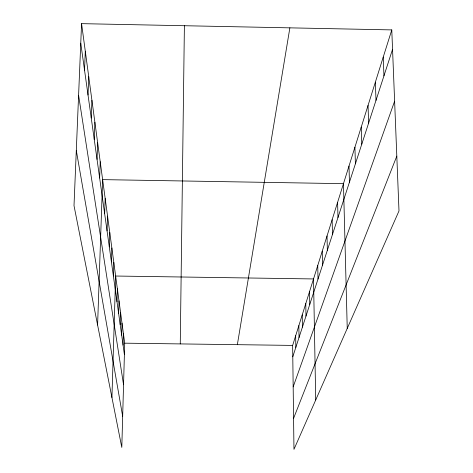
<?xml version="1.0" encoding="UTF-8"?>
<svg xmlns="http://www.w3.org/2000/svg" width="473" height="473" viewBox="0 0 473 473"><rect width="100%" height="100%" fill="white"/><g stroke="black" fill="none" stroke-linecap="round" stroke-linejoin="round"><path stroke-width="0.71" d="M180.26 343.912L184.399 25.725M81.575 23.65L124.712 343.173L121.803 447.446L74.007 205.654L81.575 23.65L391.78 29.905L398.993 210.934L293.97 449.35L292.639 345.408L391.78 29.905M118.634 313.493L119.007 300.929M120.195 324.614L120.55 312.357M121.667 335.132L122.01 323.177M123.069 345.113L123.4 333.435M113.39 276.025L113.81 262.426M111.93 397.503L115.649 276.025L313.522 278.946L315.716 399.975M116.991 301.733L117.375 288.837M107.069 230.925L107.554 216.108M109.31 246.947L109.777 232.562M111.415 261.947L111.859 247.97M97.598 324.998L102.629 179.622L343.463 183.672L347.241 328.416M104.663 213.772L105.177 198.506M97.042 159.371L97.645 142.692M99.649 177.966L100.223 161.772M91.248 118.043L91.928 100.329M94.251 139.44L94.884 122.265M88.019 95.002L88.735 76.721M84.537 70.128L85.3 51.238M237.357 344.675L289.872 27.848M292.781 356.778L392.555 49.334M293.171 386.879L394.618 101.198M293.573 418.351L396.806 156.12M124.712 343.173L292.639 345.408M76.301 150.532L122.673 416.341M78.595 95.309L123.554 384.774M80.759 43.179L124.393 354.579M383.242 57.073L383.946 75.863M375.355 82.178L375.994 100.371M368.041 105.444L368.621 123.075M361.248 127.071L361.78 144.176M354.916 147.227L355.4 163.824M348.997 166.053L349.446 182.182M337.598 202.32L337.976 217.527M332.135 219.709L332.478 234.466M327.026 235.968L327.34 250.3M322.243 251.198L322.527 265.128M317.75 265.495L318.01 279.046M309.543 291.622L309.762 304.464M305.783 303.583L305.984 316.106M302.229 314.894L302.413 327.109M298.859 325.607L299.031 337.527M295.666 335.765L295.826 347.401"/></g></svg>
